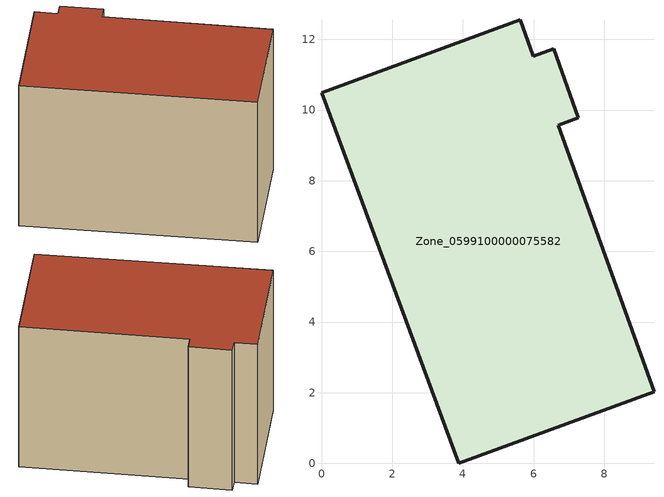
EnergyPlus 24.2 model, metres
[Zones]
Zone_0599100000075582
 floor ground (C_G): 0,10.49 5.62,12.56 5.99,11.52 6.57,11.73 7.27,9.78 6.7,9.57 9.41,2.03 3.88,0 z0
 wall outside (C_F): 3.88,0 9.41,2.03 6.7,9.57 7.27,9.78 6.57,11.73 5.99,11.52 5.62,12.56 0,10.49 3.88,0 z0:7.97
 roof outside (C_R): 5.62,12.56 0,10.49 3.88,0 9.41,2.03 6.7,9.57 7.27,9.78 6.57,11.73 5.99,11.52 z7.97
[BUILDING]
Pand.0599100000075582: North Axis=0; Terrain=City; Loads Convergence Tolerance Value=0.04; Temperature Convergence Tolerance Value=0.4; Solar Distribution=FullExterior; Maximum Number of Warmup Days=25; Minimum Number of Warmup Days=1
[Site:Location]
Rotterdam.The.Hague.AP_ZH_NLD Design_Conditions: Latitude=51.96; Longitude=4.45; Time Zone=1; Elevation=-4.5
[SITE:GROUNDTEMPERATURE:BUILDINGSURFACE]
18, 18, 18, 18, 18, 18, 18, 18, 18, 18, 18, 18
[MATERIAL] Thermal Absorptance=0.9; Solar Absorptance=0.7; Visible Absorptance=0.7
Name | Roughness | Thickness | Conductivity | Density | Specific Heat
G.TC.1946-1964 | MediumSmooth | 0.15 | 1 | 540 | 1210
F.TC.1946-1964 | Rough | 0.3 | 0.857143 | 1920 | 840
R.TC.1946-1964 | MediumRough | 0.2 | 0.235294 | 1500 | 1000
[CONSTRUCTION]
C_G: G.TC.1946-1964
C_F: F.TC.1946-1964
C_R: R.TC.1946-1964
[ZONE]
Zone_0599100000075582: Type=1; Multiplier=1; Ceiling Height=Autocalculate; Volume=Autocalculate; Floor Area=autocalculate; Part of Total Floor Area=Yes
[ZONEINFILTRATION:DESIGNFLOWRATE]
Infil_Zone_0599100000075582: Zone or ZoneList or Space or SpaceList=Zone_0599100000075582; Schedule=AlwaysOn; Design Flow Rate Calculation Method=Flow/Area; Flow Rate per Floor Area=0.003; Constant Term Coefficient=1; Temperature Term Coefficient=0; Velocity Term Coefficient=0; Velocity Squared Term Coefficient=0
[HVACTEMPLATE:ZONE:IDEALLOADSAIRSYSTEM]
Zone_0599100000075582: Maximum Heating Supply Air Temperature=50; Minimum Cooling Supply Air Temperature=13; Maximum Heating Supply Air Humidity Ratio=0.0156; Minimum Cooling Supply Air Humidity Ratio=0.0077; Heating Limit=NoLimit; Cooling Limit=NoLimit; Dehumidification Control Type=ConstantSensibleHeatRatio; Cooling Sensible Heat Ratio=0.7; Dehumidification Setpoint=60; Humidification Control Type=None; Humidification Setpoint=30; Outdoor Air Method=None; Outdoor Air Flow Rate per Person=0.00944; Outdoor Air Flow Rate per Zone Floor Area=0; Outdoor Air Flow Rate per Zone=0; Demand Controlled Ventilation Type=None; Outdoor Air Economizer Type=NoEconomizer; Heat Recovery Type=None; Sensible Heat Recovery Effectiveness=0.7; Latent Heat Recovery Effectiveness=0.65
[ZONECONTROL:THERMOSTAT]
ThermostatControl_Zone_0599100000075582: Zone or ZoneList=Zone_0599100000075582; Control Type Schedule=DualSetpointControlType; Control 1=Thermostat_Zone_0599100000075582; Temperature Difference Between Cutout And Setpoint=0
[THERMOSTATSETPOINT:DUALSETPOINT]
Thermostat_Zone_0599100000075582: Heating Setpoint Temperature Schedule=HeatingSetpoint_Zone_0599100000075582; Cooling Setpoint Temperature Schedule=CoolingSetpoint_Zone_0599100000075582
[SCHEDULE:COMPACT]
HeatingSetpoint_Zone_0599100000075582: Through: 12/31, For: AllDays, Until: 24:00, 21
CoolingSetpoint_Zone_0599100000075582: Through: 12/31, For: AllDays, Until: 24:00, 24
DualSetpointControlType: Through: 12/31, For: AllDays, Until: 24:00, 4
AlwaysOn: Through: 12/31, For: AllDays, Until: 24:00, 1
